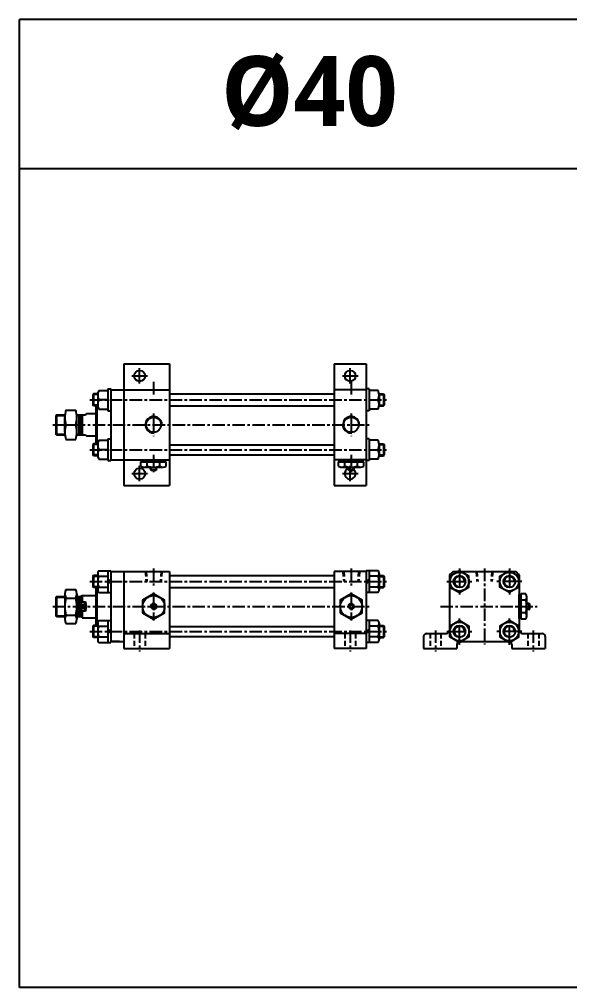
# Model space of a CAD drawing. Extents: x -819 to 5395, y -23 to 1964.
# Drawn here: x 0 to 551, y 993 to 1964 of the extents above; entities that cross this region are included whole.
import ezdxf

# ---------------------------------------------------------------- set-up
doc = ezdxf.new("R2010")
doc.units = 0
doc.header["$LTSCALE"] = 10
doc.header["$MEASUREMENT"] = 0
for name, pattern in [('CENTER', [2, 1.25, -0.25, 0.25, -0.25]), ('CENTERX2', [4, 2.5, -0.5, 0.5, -0.5]), ('HIDDENX2', [0.75, 0.5, -0.25])]:
    doc.linetypes.add(name, pattern=pattern)
doc.layers.get('0').update_dxf_attribs({"linetype": 'CONTINUOUS'})
for name, color, linetype in [('CEN', 1, 'CENTERX2'), ('DIM', 2, 'CONTINUOUS'), ('HID', 2, 'HIDDENX2'), ('ML', 7, 'CONTINUOUS')]:
    doc.layers.add(name, color=color, linetype=linetype)
doc.styles.add('문자', font='romans.shx')

msp = doc.modelspace()

# ---------------------------------------------------------------- linework, layer by layer
for p, q in [((5395.000000000001, 1963.792776769081), (-9.094947017729282e-13, 1963.792776769081)), ((-9.094947017729282e-13, 992.7927767690813), (-9.094947017729282e-13, 1963.792776769081)), ((5395.000000000001, 1813.792776769081), (-9.094947017729282e-13, 1813.792776769081)), ((131.524059355188, 1512.323705114852), (132.024059355188, 1511.823705114852)), ((131.524059355188, 1512.323705114852), (137.5240593551844, 1512.323705114848)), ((132.024059355188, 1511.823705114852), (137.0240593551844, 1511.823705114852)), ((137.5240593551844, 1512.323705114848), (137.0240593551844, 1511.823705114852)), ((329.5240593551889, 1512.323705114852), (330.0240593551889, 1511.823705114852)), ((329.5240593551889, 1512.323705114852), (335.5240593551853, 1512.323705114848)), ((330.0240593551889, 1511.823705114852), (335.0240593551853, 1511.823705114852)), ((335.5240593551853, 1512.323705114848), (335.0240593551853, 1511.823705114852)), ((510.9465725753325, 1371.965433099973), (510.9465725753362, 1377.965433099969)), ((510.9465725753362, 1377.965433099969), (511.4465725753325, 1377.465433099969)), ((510.9465725753325, 1371.965433099973), (511.4465725753325, 1372.465433099973)), ((511.4465725753325, 1372.465433099973), (511.4465725753325, 1377.465433099969)), ((5394.999999999999, 992.7927767690813), (0, 992.7927767690813))]:
    msp.add_line(p, q)
at = {"color": 7, "linetype": 'Continuous'}
for p, q in [((121.8223534330155, 1515.806185487103), (121.8223534330118, 1520.223705114853)), ((121.8223534330118, 1520.223705114853), (134.5240593551862, 1520.223705114853)), ((122.524059355188, 1522.223705114853), (146.524059355188, 1522.223705114853)), ((122.5240593551862, 1520.223705114853), (122.5240593551862, 1522.223705114853)), ((124.9977799135577, 1514.823705114852), (144.050338796822, 1514.823705114859)), ((128.1732063940999, 1515.806185487103), (128.1732063940999, 1520.223705114853)), ((131.524059355188, 1512.323705114852), (131.5240593551862, 1514.823705114856)), ((134.524059355188, 1520.223705114853), (147.2257652773606, 1520.223705114853)), ((137.5240593551844, 1512.323705114848), (137.5240593551862, 1514.823705114857)), ((140.8749123162725, 1515.806185487103), (140.8749123162725, 1520.223705114853)), ((146.5240593551862, 1520.223705114855), (146.524059355188, 1522.223705114852)), ((147.2257652773606, 1515.806185487103), (147.2257652773606, 1520.223705114861)), ((319.8223534330164, 1515.806185487103), (319.8223534330127, 1520.223705114853)), ((319.8223534330127, 1520.223705114853), (332.5240593551871, 1520.223705114853)), ((320.5240593551889, 1522.223705114853), (344.5240593551889, 1522.223705114853)), ((320.5240593551871, 1520.223705114853), (320.5240593551871, 1522.223705114853)), ((322.9977799135586, 1514.823705114852), (342.0503387968229, 1514.823705114859)), ((326.1732063941008, 1515.806185487103), (326.1732063941008, 1520.223705114853)), ((329.5240593551889, 1512.323705114852), (329.5240593551871, 1514.823705114856)), ((332.5240593551889, 1520.223705114853), (345.2257652773615, 1520.223705114853)), ((335.5240593551853, 1512.323705114848), (335.5240593551871, 1514.823705114857)), ((338.8749123162734, 1515.806185487103), (338.8749123162734, 1520.223705114853)), ((344.5240593551871, 1520.223705114855), (344.5240593551889, 1522.223705114852)), ((345.2257652773615, 1515.806185487103), (345.2257652773615, 1520.223705114861)), ((501.0465725753311, 1362.965433099973), (501.0465725753311, 1386.965433099973)), ((503.0465725753293, 1386.965433099971), (501.0465725753329, 1386.965433099973)), ((507.4640922030812, 1387.667139022145), (503.0465725753238, 1387.667139022145)), ((503.0465725753311, 1374.965433099973), (503.0465725753311, 1387.667139022145)), ((507.4640922030812, 1381.316286061057), (503.0465725753311, 1381.316286061057)), ((508.4465725753325, 1365.439153658342), (508.4465725753253, 1384.491712541607)), ((503.0465725753311, 1362.263727177796), (503.0465725753311, 1374.965433099971)), ((510.9465725753362, 1377.965433099969), (508.4465725753271, 1377.965433099971)), ((510.9465725753325, 1371.965433099973), (508.4465725753289, 1371.965433099971)), ((503.0465725753311, 1362.965433099971), (501.0465725753311, 1362.965433099971)), ((507.4640922030812, 1368.614580138885), (503.0465725753311, 1368.614580138885)), ((507.4640922030812, 1362.2637271778), (503.0465725753311, 1362.263727177796))]:
    msp.add_line(p, q, dxfattribs=at)
for points in [[(123.524059355188, 1368.614580138886), (134.524059355188, 1362.2637271778), (145.524059355188, 1368.614580138886), (145.524059355188, 1381.316286061059), (134.524059355188, 1387.667139022145), (123.524059355188, 1381.316286061059)], [(321.5240593551889, 1368.614580138886), (332.5240593551889, 1362.2637271778), (343.5240593551889, 1368.614580138886), (343.5240593551889, 1381.316286061059), (332.5240593551889, 1387.667139022145), (321.5240593551889, 1381.316286061059)], [(133.6580339514039, 1376.465433099972), (132.7920085476198, 1374.965433099972), (133.6580339514039, 1373.465433099972), (135.3900847589721, 1373.465433099972), (136.2561101627562, 1374.965433099972), (135.3900847589721, 1376.465433099972)], [(331.6580339514048, 1376.465433099973), (330.7920085476208, 1374.965433099973), (331.6580339514048, 1373.465433099973), (333.390084758973, 1373.465433099973), (334.2561101627571, 1374.965433099973), (333.390084758973, 1376.465433099973)]]:
    msp.add_lwpolyline(points, close=True, dxfattribs=at)
for centre, radius in [((134.524059355188, 1374.965433099972), 11), ((332.5240593551889, 1374.965433099973), 11), ((134.524059355188, 1374.965433099972), 2.500000000003638), ((332.5240593551889, 1374.965433099973), 2.500000000003638)]:
    msp.add_circle(centre, radius, dxfattribs=at)
for centre, radius, start, end in [((124.9977799135577, 1520.446515161368), 5.622810046516014, 235.615752531791, 270), ((124.997779913554, 1520.446515161404), 5.622810046547064, 235.6157525320218, 304.3842474679781), ((134.524059355188, 1535.841224742681), 21.01751962782162, 252.4120462259343, 270), ((134.524059355188, 1535.841224742681), 21.01751962782162, 270, 287.5879537740657), ((144.0503387968183, 1520.446515161404), 5.622810046547064, 235.6157525320408, 304.3842474679592), ((322.9977799135586, 1520.446515161368), 5.622810046516014, 235.6157525317917, 270), ((322.997779913555, 1520.446515161404), 5.622810046547064, 235.6157525320218, 304.3842474679775), ((332.5240593551889, 1535.841224742681), 21.01751962782162, 252.4120462259343, 270), ((332.5240593551889, 1535.841224742681), 21.01751962782162, 270, 287.5879537740657), ((342.0503387968192, 1520.446515161404), 5.622810046547064, 235.6157525320408, 304.3842474679592), ((502.8237625287802, 1384.491712541603), 5.622810046547064, 325.6157525320408, 34.3842474679592), ((487.4290529475038, 1374.965433099973), 21.01751962782162, 0, 17.58795377406615), ((487.4290529475038, 1374.965433099973), 21.01751962782162, 342.4120462259338, 0), ((502.8237625287802, 1365.439153658339), 5.622810046547064, 325.6157525320219, 34.38424746797816), ((502.8237625288166, 1365.439153658342), 5.622810046516014, 325.6157525317878, 0)]:
    msp.add_arc(centre, radius, start, end, dxfattribs=at)
at = {"layer": 'CEN'}
for p, q in [((120.524059355188, 1598.703053712635), (120.524059355188, 1614.138047195659)), ((331.5240593551889, 1598.703053712635), (331.5240593551889, 1614.138047195659)), ((112.6750216788651, 1606.223705114853), (128.4158749098488, 1606.223705114853)), ((323.6750216788651, 1606.223705114853), (339.4158749098488, 1606.223705114853)), ((120.524059355188, 1500.703053712635), (120.524059355188, 1516.138047195659)), ((331.5240593551889, 1500.703053712635), (331.5240593551889, 1516.138047195659)), ((112.6750216788651, 1508.223705114853), (128.4158749098488, 1508.223705114853)), ((323.6750216788651, 1508.223705114853), (339.4158749098488, 1508.223705114853))]:
    msp.add_line(p, q, dxfattribs=at)
at = {"layer": 'CEN', "color": 1, "linetype": 'CENTER'}
for p, q in [((134.524059355188, 1600.223705114853), (134.524059355188, 1587.223705114853)), ((332.5240593551889, 1600.223705114853), (332.5240593551889, 1587.223705114853)), ((70.524059355188, 1582.223705114853), (368.5240593551889, 1582.223705114853)), ((33.52405935518891, 1557.223705114853), (350.5240593551889, 1557.223705114853)), ((70.524059355188, 1532.223705114853), (368.5240593551889, 1532.223705114853)), ((134.524059355188, 1527.223705114853), (134.524059355188, 1508.223705114853)), ((332.5240593551889, 1527.223705114853), (332.5240593551889, 1508.223705114853)), ((134.524059355188, 1412.965433099972), (134.524059355188, 1395.965433099972)), ((332.5240593551889, 1412.965433099972), (332.5240593551889, 1395.965433099973)), ((466.0465725753311, 1412.965433099972), (466.0465725753311, 1336.965433099973)), ((70.524059355188, 1399.965433099972), (368.5240593551889, 1399.965433099972)), ((134.524059355188, 1388.965433099972), (134.524059355188, 1360.965433099972)), ((332.5240593551889, 1388.965433099973), (332.5240593551889, 1360.965433099973)), ((33.52405935518891, 1374.965433099972), (350.5240593551889, 1374.965433099972)), ((422.0465725753311, 1374.965433099973), (519.046572575332, 1374.965433099973)), ((70.524059355188, 1349.965433099973), (368.5240593551889, 1349.965433099973)), ((120.524059355188, 1350.965433099972), (120.524059355188, 1329.965433099972)), ((331.5240593551889, 1350.965433099972), (331.5240593551889, 1329.965433099972)), ((417.0465725753311, 1350.965433099972), (417.0465725753311, 1329.965433099972)), ((515.0465725753311, 1350.965433099972), (515.0465725753311, 1329.965433099972))]:
    msp.add_line(p, q, dxfattribs=at)
at = {"layer": 'CEN', "color": 1, "linetype": 'CENTER', "ltscale": 1.5}
for p, q in [((134.524059355188, 1568.523705114853), (134.524059355188, 1545.923705114853)), ((332.5240593551889, 1568.523705114853), (332.5240593551889, 1545.923705114853)), ((441.0465725753311, 1413.224834176731), (441.0465725753311, 1386.706032023214)), ((491.046572575332, 1413.224834176731), (491.046572575332, 1386.706032023214)), ((428.5635944038913, 1399.965433099973), (453.5295507467708, 1399.965433099973)), ((503.5295507467717, 1399.965433099973), (478.5635944038922, 1399.965433099973)), ((441.0465725753311, 1336.706032023214), (441.0465725753311, 1363.224834176731)), ((491.046572575332, 1336.706032023214), (491.046572575332, 1363.224834176731)), ((428.5635944038913, 1349.965433099973), (453.5295507467708, 1349.965433099973)), ((503.5295507467717, 1349.965433099973), (478.5635944038922, 1349.965433099973))]:
    msp.add_line(p, q, dxfattribs=at)
at = {"layer": 'DIM'}
for p, q in [((36.524059355188, 1566.473705114853), (45.52405935518891, 1566.473705114853)), ((57.52405935518891, 1566.473705114853), (59.524059355188, 1566.473705114853)), ((59.524059355188, 1566.473705114853), (60.82309746086503, 1567.223705114853)), ((36.524059355188, 1547.973705114853), (45.52405935518891, 1547.973705114853)), ((57.52405935518891, 1547.973705114853), (59.524059355188, 1547.973705114853)), ((59.524059355188, 1547.973705114853), (60.82309746086503, 1547.223705114853)), ((132.024059355188, 1511.823705114852), (132.0240593551862, 1514.823705114854)), ((137.0240593551844, 1511.823705114852), (137.024059355188, 1514.823705114856)), ((330.0240593551889, 1511.823705114852), (330.0240593551871, 1514.823705114854)), ((335.0240593551853, 1511.823705114852), (335.0240593551889, 1514.823705114856)), ((91.524059355188, 1401.697483907541), (88.524059355188, 1399.965433099972)), ((91.524059355188, 1399.965433099972), (88.524059355188, 1398.233382292404)), ((350.5240593551889, 1401.697483907541), (347.5240593551889, 1399.965433099973)), ((350.5240593551889, 1399.965433099973), (347.5240593551889, 1398.233382292404)), ((36.524059355188, 1384.215433099972), (45.524059355188, 1384.215433099972)), ((57.52405935518891, 1384.215433099973), (59.524059355188, 1384.215433099973)), ((59.524059355188, 1384.215433099972), (60.82309746086503, 1384.965433099973)), ((61.524059355188, 1370.372733099972), (66.11675935518815, 1379.558133099972)), ((66.11675935518815, 1370.372733099972), (61.524059355188, 1379.558133099972)), ((511.4465725753325, 1377.465433099969), (508.4465725753289, 1377.465433099973)), ((511.4465725753325, 1372.465433099973), (508.4465725753307, 1372.465433099971)), ((36.524059355188, 1365.715433099972), (45.524059355188, 1365.715433099972)), ((57.524059355188, 1365.715433099972), (59.524059355188, 1365.715433099972)), ((59.524059355188, 1365.715433099972), (60.82309746086503, 1364.965433099972)), ((91.524059355188, 1351.697483907542), (88.524059355188, 1349.965433099973)), ((91.524059355188, 1349.965433099973), (88.524059355188, 1348.233382292404)), ((350.5240593551889, 1351.697483907541), (347.5240593551889, 1349.965433099973)), ((350.5240593551889, 1349.965433099973), (347.5240593551889, 1348.233382292404))]:
    msp.add_line(p, q, dxfattribs=at)
for centre, radius, start, end in [((134.524059355188, 1557.223705114853), 8.300000000000011, 355.1620790389218, 274.8379209610511), ((332.5240593551889, 1557.223705114853), 8.300000000000011, 355.1620790389218, 274.8379209610511), ((134.524059355188, 1374.965433099972), 3.000000000001819, 270, 180), ((332.5240593551889, 1374.965433099973), 3.000000000001819, 270, 180)]:
    msp.add_arc(centre, radius, start, end, dxfattribs=at)
at = {"layer": 'HID'}
for p, q in [((126.2240593551887, 1409.965433099972), (127.024059355188, 1399.965433099972)), ((127.024059355188, 1409.965433099972), (127.8240593551882, 1399.965433099972)), ((142.024059355188, 1409.965433099972), (141.2240593551887, 1399.965433099972)), ((142.8240593551882, 1409.965433099972), (142.024059355188, 1399.965433099972)), ((324.2240593551887, 1409.965433099972), (325.0240593551889, 1399.965433099972)), ((325.0240593551889, 1409.965433099972), (325.8240593551882, 1399.965433099972)), ((340.0240593551889, 1409.965433099972), (339.2240593551887, 1399.965433099972)), ((340.8240593551882, 1409.965433099972), (340.0240593551889, 1399.965433099972)), ((457.7465725753309, 1409.965433099972), (458.5465725753311, 1399.965433099972)), ((458.5465725753311, 1409.965433099972), (459.3465725753313, 1399.965433099972)), ((473.5465725753311, 1409.965433099972), (472.7465725753309, 1399.965433099972)), ((474.3465725753313, 1409.965433099972), (473.5465725753311, 1399.965433099972)), ((115.024059355188, 1347.965433099972), (115.024059355188, 1332.965433099972)), ((126.024059355188, 1347.965433099972), (126.024059355188, 1332.965433099972)), ((326.0240593551889, 1347.965433099972), (326.0240593551889, 1332.965433099972)), ((337.0240593551889, 1347.965433099972), (337.0240593551889, 1332.965433099972)), ((411.5465725753311, 1347.965433099972), (411.5465725753311, 1332.965433099972)), ((422.5465725753311, 1347.965433099972), (422.5465725753311, 1332.965433099972)), ((509.546572575332, 1347.965433099972), (509.546572575332, 1332.965433099972)), ((520.546572575332, 1347.965433099972), (520.546572575332, 1332.965433099972))]:
    msp.add_line(p, q, dxfattribs=at)
at = {"layer": 'ML'}
for p, q in [((104.524059355188, 1618.223705114853), (104.524059355188, 1496.223705114853)), ((104.524059355188, 1618.223705114853), (150.524059355188, 1618.223705114853)), ((150.524059355188, 1618.223705114853), (150.524059355188, 1496.223705114853)), ((315.5240593551889, 1618.223705114853), (315.5240593551889, 1496.223705114853)), ((315.5240593551889, 1618.223705114853), (347.5240593551889, 1618.223705114853)), ((347.5240593551889, 1618.223705114853), (347.5240593551889, 1496.223705114853)), ((88.524059355188, 1593.173705114853), (88.524059355188, 1571.273705114853)), ((88.524059355188, 1593.173705114853), (91.524059355188, 1593.173705114853)), ((91.524059355188, 1593.173705114853), (91.524059355188, 1521.273705114854)), ((350.5240593551889, 1593.173705114853), (347.5240593551889, 1593.173705114853)), ((350.5240593551889, 1593.173705114853), (350.5240593551889, 1571.273705114853)), ((74.274059355188, 1588.223705114853), (73.524059355188, 1587.473705114853)), ((73.524059355188, 1587.473705114853), (73.524059355188, 1576.973705114853)), ((78.594797083294, 1588.223705114853), (74.274059355188, 1588.223705114853)), ((74.274059355188, 1588.223705114853), (74.274059355188, 1576.223705114853)), ((78.524059355188, 1586.966683285704), (78.524059355188, 1577.480726943778)), ((79.57405935518818, 1591.706683286293), (88.524059355188, 1591.706683286293)), ((91.524059355188, 1592.223705114853), (150.524059355188, 1592.223705114853)), ((150.524059355188, 1588.223705114853), (315.5240593551889, 1588.223705114853)), ((347.5240593551889, 1592.223705114853), (315.5240593551889, 1592.223705114853)), ((359.4740593551878, 1591.706683286293), (350.5240593551889, 1591.706683286293)), ((360.4533216270829, 1588.223705114853), (364.7740593551889, 1588.223705114853)), ((360.5240593551889, 1586.966683285705), (360.5240593551889, 1577.480726943778)), ((364.7740593551889, 1588.223705114853), (365.5240593551889, 1587.473705114853)), ((364.7740593551889, 1588.223705114853), (364.7740593551889, 1576.223705114853)), ((365.5240593551889, 1587.473705114853), (365.5240593551889, 1576.973705114853)), ((74.274059355188, 1576.223705114853), (73.524059355188, 1576.973705114853)), ((78.594797083294, 1576.223705114853), (74.274059355188, 1576.223705114853)), ((76.524059355188, 1576.223705114853), (76.524059355188, 1538.223705114853)), ((77.524059355188, 1576.223705114853), (77.524059355188, 1538.223705114853)), ((88.524059355188, 1582.223705114853), (79.57405935518818, 1582.223705114853)), ((150.524059355188, 1576.223705114853), (315.5240593551889, 1576.223705114853)), ((350.5240593551889, 1582.223705114853), (359.4740593551878, 1582.223705114853)), ((360.4533216270829, 1576.223705114853), (364.7740593551889, 1576.223705114853)), ((364.7740593551889, 1576.223705114853), (365.5240593551889, 1576.973705114853)), ((37.274059355188, 1567.223705114853), (36.524059355188, 1566.473705114853)), ((36.524059355188, 1566.473705114853), (36.524059355188, 1547.973705114853)), ((37.274059355188, 1567.223705114853), (37.274059355188, 1547.223705114853)), ((37.274059355188, 1567.223705114853), (45.52405935518891, 1567.223705114853)), ((45.52405935518891, 1549.862489182686), (45.52405935518891, 1564.584921047021)), ((46.52405935518891, 1571.946136979189), (56.60169363904788, 1571.946136979189)), ((57.52405935518891, 1567.223705114853), (61.524059355188, 1567.223705114853)), ((57.52405935518891, 1547.794056210976), (57.52405935518891, 1566.653354018731)), ((59.524059355188, 1567.223705114853), (59.524059355188, 1547.223705114853)), ((61.524059355188, 1567.223705114853), (61.524059355188, 1547.223705114853)), ((61.524059355188, 1567.223705114853), (66.11675935518815, 1567.223705114853)), ((63.02405935518891, 1567.223705114853), (63.02405935518891, 1557.223705114853)), ((66.11675935518815, 1567.223705114853), (67.42895935518845, 1568.423705114853)), ((67.42895935518845, 1568.423705114853), (76.524059355188, 1568.423705114853)), ((79.57405935518818, 1572.740726943414), (88.524059355188, 1572.740726943414)), ((88.524059355188, 1571.273705114853), (91.524059355188, 1571.273705114853)), ((350.5240593551889, 1571.273705114853), (347.5240593551889, 1571.273705114853)), ((359.4740593551878, 1572.740726943414), (350.5240593551889, 1572.740726943414)), ((46.52405935518891, 1557.223705114853), (56.60169363904788, 1557.223705114853)), ((63.024059355188, 1557.223705114853), (63.024059355188, 1547.223705114853)), ((37.274059355188, 1547.223705114853), (36.524059355188, 1547.973705114853)), ((37.274059355188, 1547.223705114853), (45.52405935518891, 1547.223705114853)), ((57.52405935518891, 1547.223705114853), (61.524059355188, 1547.223705114853)), ((61.524059355188, 1547.223705114853), (66.11675935518815, 1547.223705114853)), ((66.11675935518815, 1547.223705114853), (67.42895935518845, 1546.023705114853)), ((67.42895935518845, 1546.023705114853), (76.524059355188, 1546.023705114853)), ((46.52405935518891, 1542.501273250518), (56.60169363904788, 1542.501273250518)), ((74.274059355188, 1538.223705114853), (73.524059355188, 1537.473705114853)), ((73.524059355188, 1537.473705114853), (73.524059355188, 1526.973705114853)), ((74.274059355188, 1538.223705114853), (74.274059355188, 1526.223705114853)), ((78.594797083294, 1538.223705114853), (74.274059355188, 1538.223705114853)), ((78.524059355188, 1536.966683285705), (78.524059355188, 1527.480726943778)), ((79.57405935518818, 1541.706683286293), (88.524059355188, 1541.706683286293)), ((88.524059355188, 1543.173705114853), (88.524059355188, 1521.273705114854)), ((88.524059355188, 1543.173705114853), (91.524059355188, 1543.173705114853)), ((150.524059355188, 1537.223705114853), (315.5240593551889, 1537.223705114853)), ((350.5240593551889, 1543.173705114853), (347.5240593551889, 1543.173705114853)), ((350.5240593551889, 1543.173705114853), (350.5240593551889, 1521.273705114853)), ((359.4740593551878, 1541.706683286293), (350.5240593551889, 1541.706683286293)), ((360.4533216270829, 1538.223705114853), (364.7740593551889, 1538.223705114853)), ((360.5240593551889, 1536.966683285705), (360.5240593551889, 1527.480726943778)), ((364.7740593551889, 1538.223705114853), (364.7740593551889, 1526.223705114853)), ((364.7740593551889, 1538.223705114853), (365.5240593551889, 1537.473705114853)), ((365.5240593551889, 1537.473705114853), (365.5240593551889, 1526.973705114853)), ((74.274059355188, 1526.223705114853), (73.524059355188, 1526.973705114853)), ((78.594797083294, 1526.223705114853), (74.274059355188, 1526.223705114853)), ((88.524059355188, 1532.223705114853), (79.57405935518818, 1532.223705114853)), ((150.524059355188, 1527.223705114853), (315.5240593551889, 1527.223705114853)), ((350.5240593551889, 1532.223705114853), (359.4740593551878, 1532.223705114853)), ((360.4533216270829, 1526.223705114853), (364.7740593551889, 1526.223705114853)), ((364.7740593551889, 1526.223705114853), (365.5240593551889, 1526.973705114853)), ((79.57405935518818, 1522.740726943414), (88.524059355188, 1522.740726943414)), ((88.524059355188, 1521.273705114853), (91.524059355188, 1521.273705114853)), ((91.524059355188, 1522.223705114853), (150.524059355188, 1522.223705114853)), ((347.5240593551889, 1522.223705114853), (315.5240593551889, 1522.223705114853)), ((350.5240593551889, 1521.273705114853), (347.5240593551889, 1521.273705114853)), ((359.4740593551878, 1522.740726943414), (350.5240593551889, 1522.740726943414)), ((104.524059355188, 1496.223705114853), (150.5240593551889, 1496.223705114853)), ((315.5240593551889, 1496.223705114853), (347.524059355188, 1496.223705114853)), ((78.524059355188, 1408.180433099877), (78.524059355188, 1391.750433100168)), ((79.57405935518818, 1410.915433099972), (91.524059355188, 1410.915433099972)), ((88.524059355188, 1410.915433099972), (88.524059355188, 1389.015433099972)), ((91.524059355188, 1410.915433099972), (91.524059355188, 1339.015433099973)), ((91.524059355188, 1409.965433099972), (150.524059355188, 1409.965433099972)), ((104.524059355188, 1409.965433099972), (104.524059355188, 1332.965433099972)), ((150.524059355188, 1409.965433099972), (150.524059355188, 1332.965433099972)), ((315.5240593551889, 1409.965433099972), (315.5240593551889, 1332.965433099972)), ((347.5240593551889, 1409.965433099972), (315.5240593551889, 1409.965433099972)), ((347.5240593551889, 1410.915433099972), (347.5240593551889, 1332.965433099972)), ((359.4740593551887, 1410.915433099972), (347.5240593551889, 1410.915433099972)), ((350.5240593551889, 1410.915433099972), (350.5240593551889, 1389.015433099973)), ((360.5240593551889, 1408.180433099877), (360.5240593551889, 1391.750433100168)), ((434.6329079857296, 1409.965433099972), (439.4011243081404, 1409.965433099972)), ((442.6920208425217, 1409.965433099972), (489.4011243081413, 1409.965433099972)), ((492.6920208425227, 1409.965433099972), (497.4602371649335, 1409.965433099972)), ((74.274059355188, 1405.965433099972), (73.524059355188, 1405.215433099972)), ((73.524059355188, 1405.215433099972), (73.524059355188, 1394.715433099972)), ((74.274059355188, 1405.965433099972), (74.274059355188, 1393.965433099972)), ((78.524059355188, 1405.965433099972), (74.274059355188, 1405.965433099972)), ((79.57405935518818, 1405.440433099973), (88.524059355188, 1405.440433099973)), ((150.524059355188, 1405.965433099972), (315.5240593551889, 1405.965433099972)), ((359.4740593551887, 1405.440433099973), (350.5240593551889, 1405.440433099973)), ((360.5240593551889, 1405.965433099973), (364.7740593551889, 1405.965433099973)), ((364.7740593551889, 1405.965433099973), (364.7740593551889, 1393.965433099973)), ((364.7740593551889, 1405.965433099973), (365.5240593551889, 1405.215433099973)), ((365.5240593551889, 1405.215433099973), (365.5240593551889, 1394.715433099972)), ((431.0465725753311, 1406.379097689575), (431.0465725753311, 1350.965433099972)), ((501.0465725753311, 1406.379097689575), (501.0465725753311, 1350.965433099972)), ((46.52405935518891, 1391.965433099973), (56.524059355188, 1391.965433099973)), ((74.274059355188, 1393.965433099972), (73.524059355188, 1394.715433099972)), ((78.524059355188, 1393.965433099972), (74.274059355188, 1393.965433099972)), ((76.524059355188, 1393.965433099972), (76.524059355188, 1355.965433099973)), ((77.524059355188, 1393.965433099972), (77.524059355188, 1355.965433099973)), ((79.57405935518818, 1394.490433099973), (88.524059355188, 1394.490433099973)), ((79.57405935518818, 1389.015433099972), (91.524059355188, 1389.015433099972)), ((150.524059355188, 1393.965433099972), (315.5240593551889, 1393.965433099972)), ((359.4740593551887, 1389.015433099972), (347.5240593551889, 1389.015433099972)), ((359.4740593551887, 1394.490433099973), (350.5240593551889, 1394.490433099973)), ((360.5240593551889, 1393.965433099973), (364.7740593551889, 1393.965433099973)), ((364.7740593551889, 1393.965433099973), (365.5240593551889, 1394.715433099972)), ((37.274059355188, 1384.965433099972), (36.524059355188, 1384.215433099972)), ((36.524059355188, 1384.215433099972), (36.524059355188, 1365.715433099972)), ((37.274059355188, 1384.965433099972), (37.274059355188, 1364.965433099972)), ((37.274059355188, 1384.965433099972), (45.52405935518891, 1384.965433099972)), ((45.52405935518891, 1387.715433099973), (45.52405935518891, 1362.215433099972)), ((46.52405935518891, 1383.465433099973), (56.524059355188, 1383.465433099973)), ((57.52405935518891, 1387.715433099973), (57.52405935518891, 1362.215433099972)), ((57.524059355188, 1387.715433099973), (57.524059355188, 1362.215433099972)), ((57.52405935518891, 1384.965433099973), (61.524059355188, 1384.965433099973)), ((59.524059355188, 1384.965433099972), (59.524059355188, 1364.965433099972)), ((61.524059355188, 1384.965433099972), (63.024059355188, 1386.165433099972)), ((61.524059355188, 1384.965433099972), (61.524059355188, 1364.965433099972)), ((61.524059355188, 1379.558133099972), (66.11675935518815, 1379.558133099972)), ((63.024059355188, 1386.165433099972), (76.524059355188, 1386.165433099972)), ((63.02405935518891, 1386.165433099972), (63.02405935518891, 1379.558133099972)), ((66.11675935518815, 1379.558133099972), (66.11675935518815, 1370.372733099972)), ((66.11675935518815, 1370.372733099972), (61.524059355188, 1370.372733099972)), ((63.024059355188, 1370.372733099972), (63.024059355188, 1363.765433099972)), ((37.274059355188, 1364.965433099972), (36.524059355188, 1365.715433099972)), ((37.274059355188, 1364.965433099972), (45.524059355188, 1364.965433099972)), ((46.524059355188, 1366.465433099973), (56.524059355188, 1366.465433099973)), ((57.52405935518891, 1364.965433099972), (60.12196976408632, 1364.965433099972)), ((57.524059355188, 1364.965433099972), (61.524059355188, 1364.965433099972)), ((63.024059355188, 1363.765433099972), (61.524059355188, 1364.965433099972)), ((63.024059355188, 1363.765433099972), (76.524059355188, 1363.765433099972)), ((79.57405935518818, 1360.915433099973), (91.524059355188, 1360.915433099973)), ((88.524059355188, 1360.915433099973), (88.524059355188, 1339.015433099973)), ((359.4740593551887, 1360.915433099972), (347.5240593551889, 1360.915433099972)), ((350.5240593551889, 1360.915433099972), (350.5240593551889, 1339.015433099973)), ((46.524059355188, 1357.965433099973), (56.52405935519073, 1357.965433099973)), ((74.274059355188, 1355.965433099973), (73.524059355188, 1355.215433099973)), ((73.524059355188, 1355.215433099973), (73.524059355188, 1344.715433099973)), ((78.524059355188, 1355.965433099973), (74.274059355188, 1355.965433099973)), ((74.274059355188, 1355.965433099973), (74.274059355188, 1343.965433099973)), ((78.524059355188, 1358.180433099877), (78.524059355188, 1341.750433100168)), ((79.57405935518818, 1355.440433099973), (88.524059355188, 1355.440433099973)), ((150.524059355188, 1354.965433099972), (315.5240593551889, 1354.965433099972)), ((359.4740593551887, 1355.440433099973), (350.5240593551889, 1355.440433099973)), ((360.5240593551889, 1358.180433099877), (360.5240593551889, 1341.750433100168)), ((360.5240593551889, 1355.965433099973), (364.7740593551889, 1355.965433099973)), ((364.7740593551889, 1355.965433099973), (364.7740593551889, 1343.965433099973)), ((364.7740593551889, 1355.965433099973), (365.5240593551889, 1355.215433099973)), ((365.5240593551889, 1355.215433099973), (365.5240593551889, 1344.715433099973)), ((74.274059355188, 1343.965433099973), (73.524059355188, 1344.715433099973)), ((78.524059355188, 1343.965433099973), (74.274059355188, 1343.965433099973)), ((79.57405935518818, 1344.490433099973), (88.524059355188, 1344.490433099973)), ((104.524059355188, 1347.965433099972), (150.524059355188, 1347.965433099972)), ((150.524059355188, 1344.965433099973), (315.5240593551889, 1344.965433099973)), ((347.5240593551889, 1347.965433099972), (315.5240593551889, 1347.965433099972)), ((359.4740593551887, 1344.490433099973), (350.5240593551889, 1344.490433099973)), ((360.5240593551889, 1343.965433099973), (364.7740593551889, 1343.965433099973)), ((364.7740593551889, 1343.965433099973), (365.5240593551889, 1344.715433099973)), ((405.0465725753311, 1344.965433099972), (405.0465725753311, 1332.965433099972)), ((408.0465725753311, 1347.965433099972), (428.0465725753311, 1347.965433099972)), ((504.0465725753311, 1347.965433099972), (524.0465725753311, 1347.965433099972)), ((527.0465725753311, 1344.965433099972), (527.0465725753311, 1332.965433099972)), ((79.57405935518818, 1339.015433099973), (91.524059355188, 1339.015433099973)), ((91.524059355188, 1339.965433099973), (104.524059355188, 1339.965433099973)), ((100.5040593551885, 1339.965433099973), (91.524059355188, 1339.965433099973)), ((104.524059355188, 1332.965433099972), (150.524059355188, 1332.965433099972)), ((347.5240593551889, 1332.965433099972), (315.5240593551889, 1332.965433099972)), ((359.4740593551887, 1339.015433099973), (347.5240593551889, 1339.015433099973)), ((405.046572575332, 1332.965433099972), (438.5465725753311, 1332.965433099972)), ((438.5465725753311, 1336.965433099972), (438.5465725753311, 1332.965433099972)), ((441.5465725753311, 1339.965433099972), (490.546572575332, 1339.965433099972)), ((493.546572575332, 1336.965433099972), (493.546572575332, 1332.965433099972)), ((493.5465725753311, 1332.965433099973), (527.046572575332, 1332.965433099973))]:
    msp.add_line(p, q, dxfattribs=at)
at = {"layer": 'ML', "color": 2}
for p, q in [((78.53557763026038, 1587.473705114853), (73.524059355188, 1587.473705114853)), ((360.5125410801165, 1587.473705114853), (365.5240593551889, 1587.473705114853)), ((78.53557763026038, 1576.973705114853), (73.524059355188, 1576.973705114853)), ((360.5125410801165, 1576.973705114853), (365.5240593551889, 1576.973705114853)), ((78.53557763026038, 1537.473705114853), (73.524059355188, 1537.473705114853)), ((360.5125410801165, 1537.473705114853), (365.5240593551889, 1537.473705114853)), ((78.53557763026038, 1526.973705114853), (73.524059355188, 1526.973705114853)), ((360.5125410801165, 1526.973705114853), (365.5240593551889, 1526.973705114853)), ((78.524059355188, 1405.215433099972), (73.524059355188, 1405.215433099972)), ((360.5240593551889, 1405.215433099973), (365.5240593551889, 1405.215433099973)), ((78.524059355188, 1394.715433099972), (73.524059355188, 1394.715433099972)), ((360.5240593551889, 1394.715433099973), (365.5240593551889, 1394.715433099973)), ((78.524059355188, 1355.215433099973), (73.524059355188, 1355.215433099973)), ((360.5240593551889, 1355.215433099973), (365.5240593551889, 1355.215433099973)), ((78.524059355188, 1344.715433099973), (73.524059355188, 1344.715433099973)), ((360.5240593551889, 1344.715433099973), (365.5240593551889, 1344.715433099973))]:
    msp.add_line(p, q, dxfattribs=at)
at = {"layer": 'ML'}
for points in [[(441.0465725753311, 1410.915433099972), (431.5635944038913, 1405.440433099973), (431.5635944038913, 1394.490433099973), (441.0465725753311, 1389.015433099973), (450.5295507467708, 1394.490433099973), (450.5295507467708, 1405.440433099973)], [(491.046572575332, 1410.915433099972), (500.5295507467717, 1405.440433099973), (500.5295507467717, 1394.490433099973), (491.046572575332, 1389.015433099973), (481.5635944038922, 1394.490433099973), (481.5635944038922, 1405.440433099973)], [(441.0465725753311, 1339.015433099973), (431.5635944038913, 1344.490433099973), (431.5635944038913, 1355.440433099973), (441.0465725753311, 1360.915433099972), (450.5295507467708, 1355.440433099973), (450.5295507467708, 1344.490433099973)], [(491.046572575332, 1339.015433099973), (500.5295507467717, 1344.490433099973), (500.5295507467717, 1355.440433099973), (491.046572575332, 1360.915433099972), (481.5635944038922, 1355.440433099973), (481.5635944038922, 1344.490433099973)]]:
    msp.add_lwpolyline(points, close=True, dxfattribs=at)
for centre, radius in [((120.524059355188, 1606.223705114853), 5.499999999999943), ((331.5240593551889, 1606.223705114853), 5.499999999999943), ((134.524059355188, 1557.223705114853), 7.5), ((332.5240593551889, 1557.223705114853), 7.5), ((120.524059355188, 1508.223705114853), 5.499999999999943), ((441.0465725753311, 1399.965433099973), 9.482978171439584), ((491.046572575332, 1399.965433099973), 9.482978171439584), ((441.0465725753311, 1399.965433099973), 6), ((491.0465725753311, 1399.965433099973), 6), ((441.0465725753311, 1349.965433099973), 9.482978171439584), ((491.046572575332, 1349.965433099973), 9.482978171439584), ((441.0465725753311, 1349.965433099973), 6), ((491.0465725753311, 1349.965433099973), 6)]:
    msp.add_circle(centre, radius, dxfattribs=at)
for centre, radius, start, end in [((89.75463865643542, 1586.965194200573), 11.23057939996772, 155.0267855299515, 204.9732144700484), ((349.2934800539415, 1586.965194200573), 11.23057939996772, 335.0267855299515, 24.97321447004849), ((89.75463865643542, 1577.482216029133), 11.23057939996772, 155.0267855299515, 204.9732144700484), ((349.2934800539415, 1577.482216029133), 11.23057939996772, 335.0267855299515, 24.97321447004849), ((73.117809355188, 1564.584921047021), 27.59374999999975, 164.5277796298417, 195.4722203701583), ((30.00794363904788, 1564.584921047021), 27.59374999999975, 344.5277796298417, 15.47222037015828), ((73.117809355188, 1549.862489182686), 27.59374999999975, 164.5277796298417, 195.4722203701583), ((30.00794363904788, 1549.862489182686), 27.59374999999975, 344.5277796298417, 15.47222037015828), ((89.75463865643542, 1536.965194200573), 11.23057939996772, 155.0267855299515, 204.9732144700484), ((349.2934800539415, 1536.965194200573), 11.23057939996772, 335.0267855299515, 24.97321447004849), ((89.75463865643542, 1527.482216029134), 11.23057939996772, 155.0267855299515, 204.9732144700484), ((349.2934800539415, 1527.482216029133), 11.23057939996772, 335.0267855299515, 24.97321447004849), ((331.5240593551889, 1508.223705114853), 5.499999999999943, 111.323686263507, 45.73664273462983), ((82.61758316471241, 1408.177933099973), 4.093524572924872, 138.0301764707276, 221.9698235292724), ((356.4305355456645, 1408.177933099973), 4.093524572924872, 318.0301764707276, 41.96982352927245), ((463.5465725753311, 1377.465433099973), 43.5, 131.6579296759343, 138.342070324057), ((468.5465725753311, 1377.465433099973), 43.5, 41.65792967594297, 48.34207032406574), ((93.32316649804397, 1399.965433099972), 14.79910714285529, 158.2871733038758, 201.7128266961242), ((345.7249522123329, 1399.965433099973), 14.79910714285529, 338.2871733038758, 21.71282669612424), ((55.055309355188, 1387.715433099973), 9.531249999999899, 153.518960169605, 206.481039830395), ((47.99280935518891, 1387.715433099973), 9.531249999999899, 333.518960169605, 26.48103983039499), ((82.61758316471241, 1391.752933099973), 4.093524572924872, 138.0301764707276, 221.9698235292724), ((356.4305355456645, 1391.752933099973), 4.093524572924872, 318.0301764707276, 41.96982352927245), ((82.14905935518891, 1374.965433099973), 36.62500000000021, 166.5803263844687, 193.4196736155313), ((20.899059355188, 1374.965433099973), 36.62500000000021, 346.5803263844687, 13.41967361553126), ((58.73563435518827, 1374.965433099972), 8.693324999999986, 328.1092081981571, 31.89079180184294), ((55.05530935518709, 1362.215433099972), 9.531249999999899, 153.518960169605, 206.4810398303511), ((47.99280935518982, 1362.215433099972), 9.531249999999899, 333.5189601696489, 26.48103983039499), ((82.61758316471241, 1358.177933099973), 4.093524572924872, 138.0301764707276, 221.9698235292724), ((356.4305355456645, 1358.177933099973), 4.093524572924872, 318.0301764707276, 41.96982352927245), ((93.32316649804397, 1349.965433099973), 14.79910714285529, 158.2871733038758, 201.7128266961242), ((345.7249522123329, 1349.965433099973), 14.79910714285529, 338.2871733038758, 21.71282669612424), ((428.0465725753311, 1350.965433099972), 3, 270, 0), ((504.0465725753311, 1350.965433099972), 3, 180, 270), ((82.61758316471241, 1341.752933099973), 4.093524572924872, 138.0301764707276, 221.9698235292724), ((356.4305355456645, 1341.752933099973), 4.093524572924872, 318.0301764707276, 41.96982352927245), ((408.0465725753311, 1344.965433099972), 3, 90, 180), ((524.0465725753311, 1344.965433099972), 3, 0, 90), ((441.5465725753311, 1336.965433099972), 3, 90, 180), ((490.546572575332, 1336.965433099972), 3, 0, 90)]:
    msp.add_arc(centre, radius, start, end, dxfattribs=at)
at = {"layer": 'ML', "color": 2}
for centre in [(441.0465725753311, 1399.965433099973), (491.0465725753311, 1399.965433099973), (441.0465725753311, 1349.965433099973), (491.0465725753311, 1349.965433099973)]:
    msp.add_arc(centre, 5.250000000000028, 354.5349762000953, 275.4650237998783, dxfattribs=at)

# ---------------------------------------------------------------- texts
at = {"insert": (202.2131583262662, 1926.919601088831), "char_height": 70, "attachment_point": 1, "style": '문자'}
msp.add_mtext_dynamic_manual_height_columns('{\\fMalgun Gothic|b1|i0|c129|p50;%%C40}', width=124.5326448316191, gutter_width=16, heights=[-75.56385869565219], dxfattribs=at)

doc.saveas('drawing.dxf')
